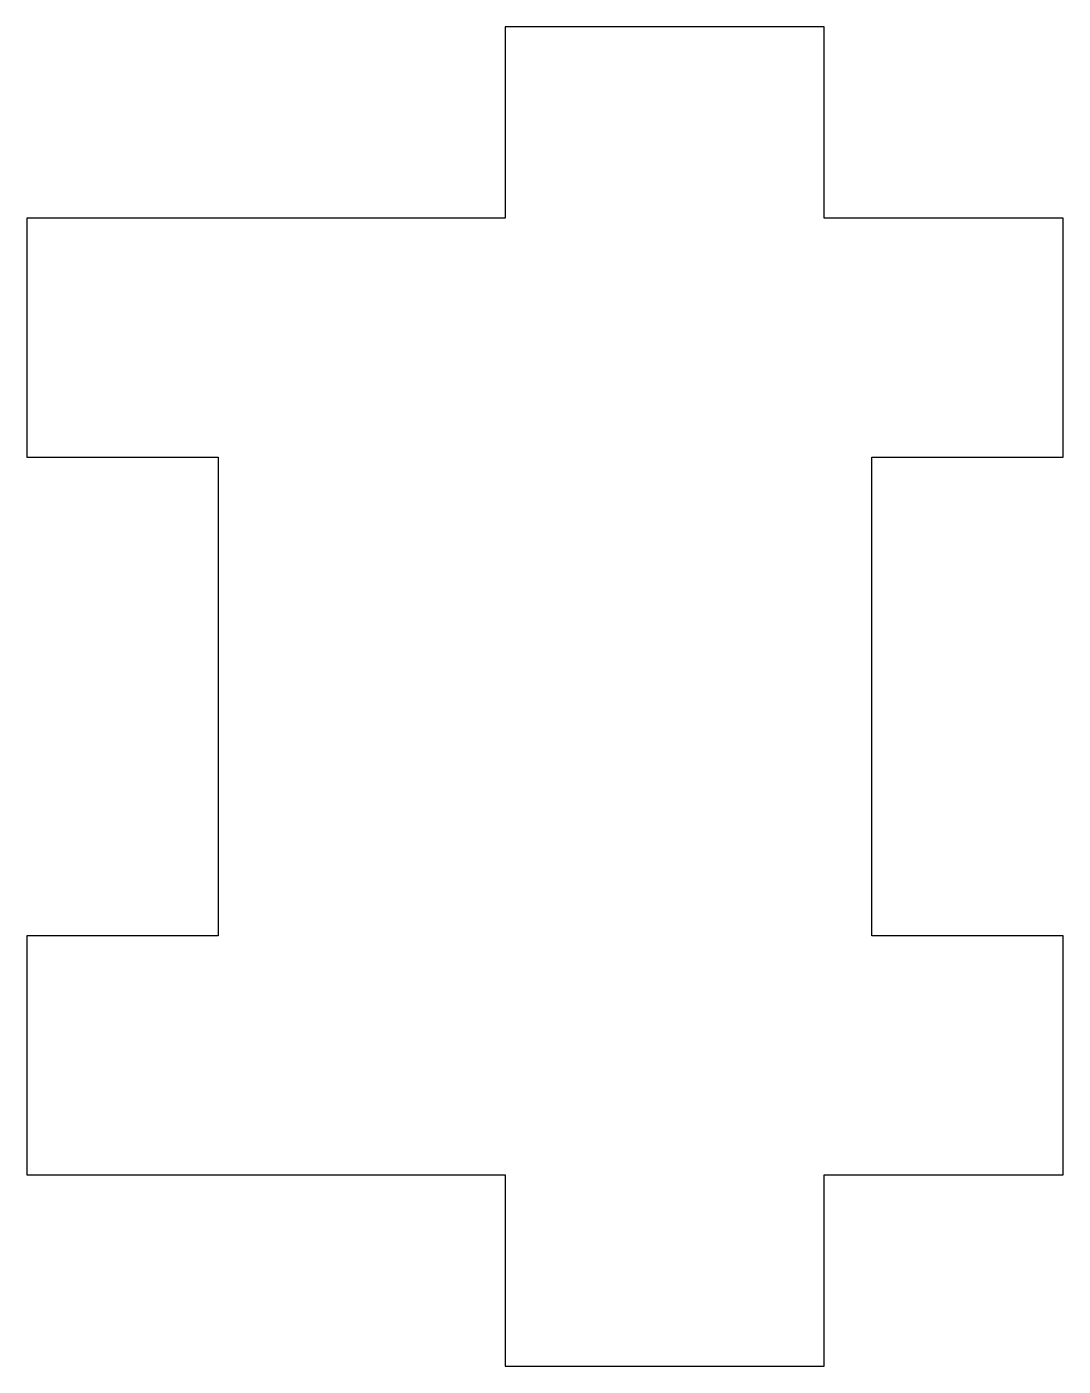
# Model space of a CAD drawing. Header units: millimetres. Extents: x -12 to 53, y -27 to 57.
import ezdxf

# ---------------------------------------------------------------- set-up
doc = ezdxf.new("R2010")
doc.units = ezdxf.units.MM

msp = doc.modelspace()

# ---------------------------------------------------------------- linework, layer by layer
msp.add_lwpolyline([(18, 57), (18, 45), (-12, 45), (-12, 30), (0, 30), (0, 0), (-12, 0), (-12, -15), (18, -15), (18, -27), (38, -27), (38, -15), (53, -15), (53, 0), (41, 0), (41, 30), (53, 30), (53, 45), (38, 45), (38, 57)], close=True)

doc.saveas('drawing.dxf')
